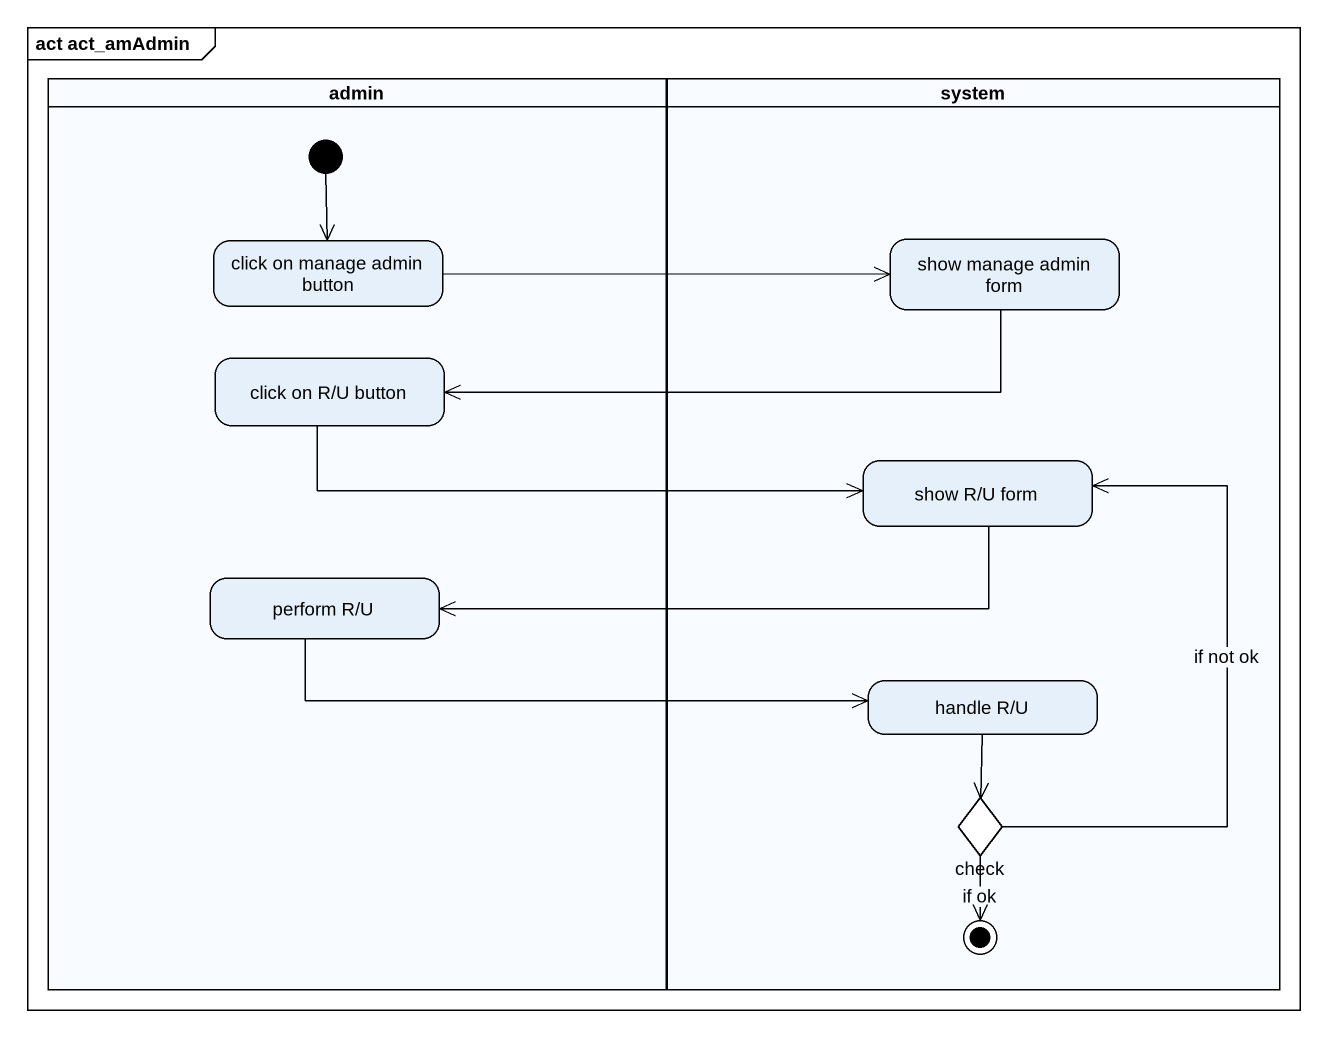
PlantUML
@startuml
mainframe act act_amAdmin
hide empty description
state admin <<partition>> {
  state "click on manage admin button" as click_on_manage_admin_button
  state "click on R/U button" as click_on_R_U_button
  state "perform R/U" as perform_R_U
  [*] --> click_on_manage_admin_button
}
state system <<partition>> {
  state "show manage admin form" as show_manage_admin_form
  state "show R/U form" as show_R_U_form
  state "handle R/U" as handle_R_U
  state check <<choice>>
  check --> [*] : if ok
}
click_on_manage_admin_button -right-> show_manage_admin_form
show_manage_admin_form -left-> click_on_R_U_button
click_on_R_U_button -right-> show_R_U_form
show_R_U_form -left-> perform_R_U
perform_R_U -right-> handle_R_U
handle_R_U --> check
check -up-> show_R_U_form : if not ok
@enduml
